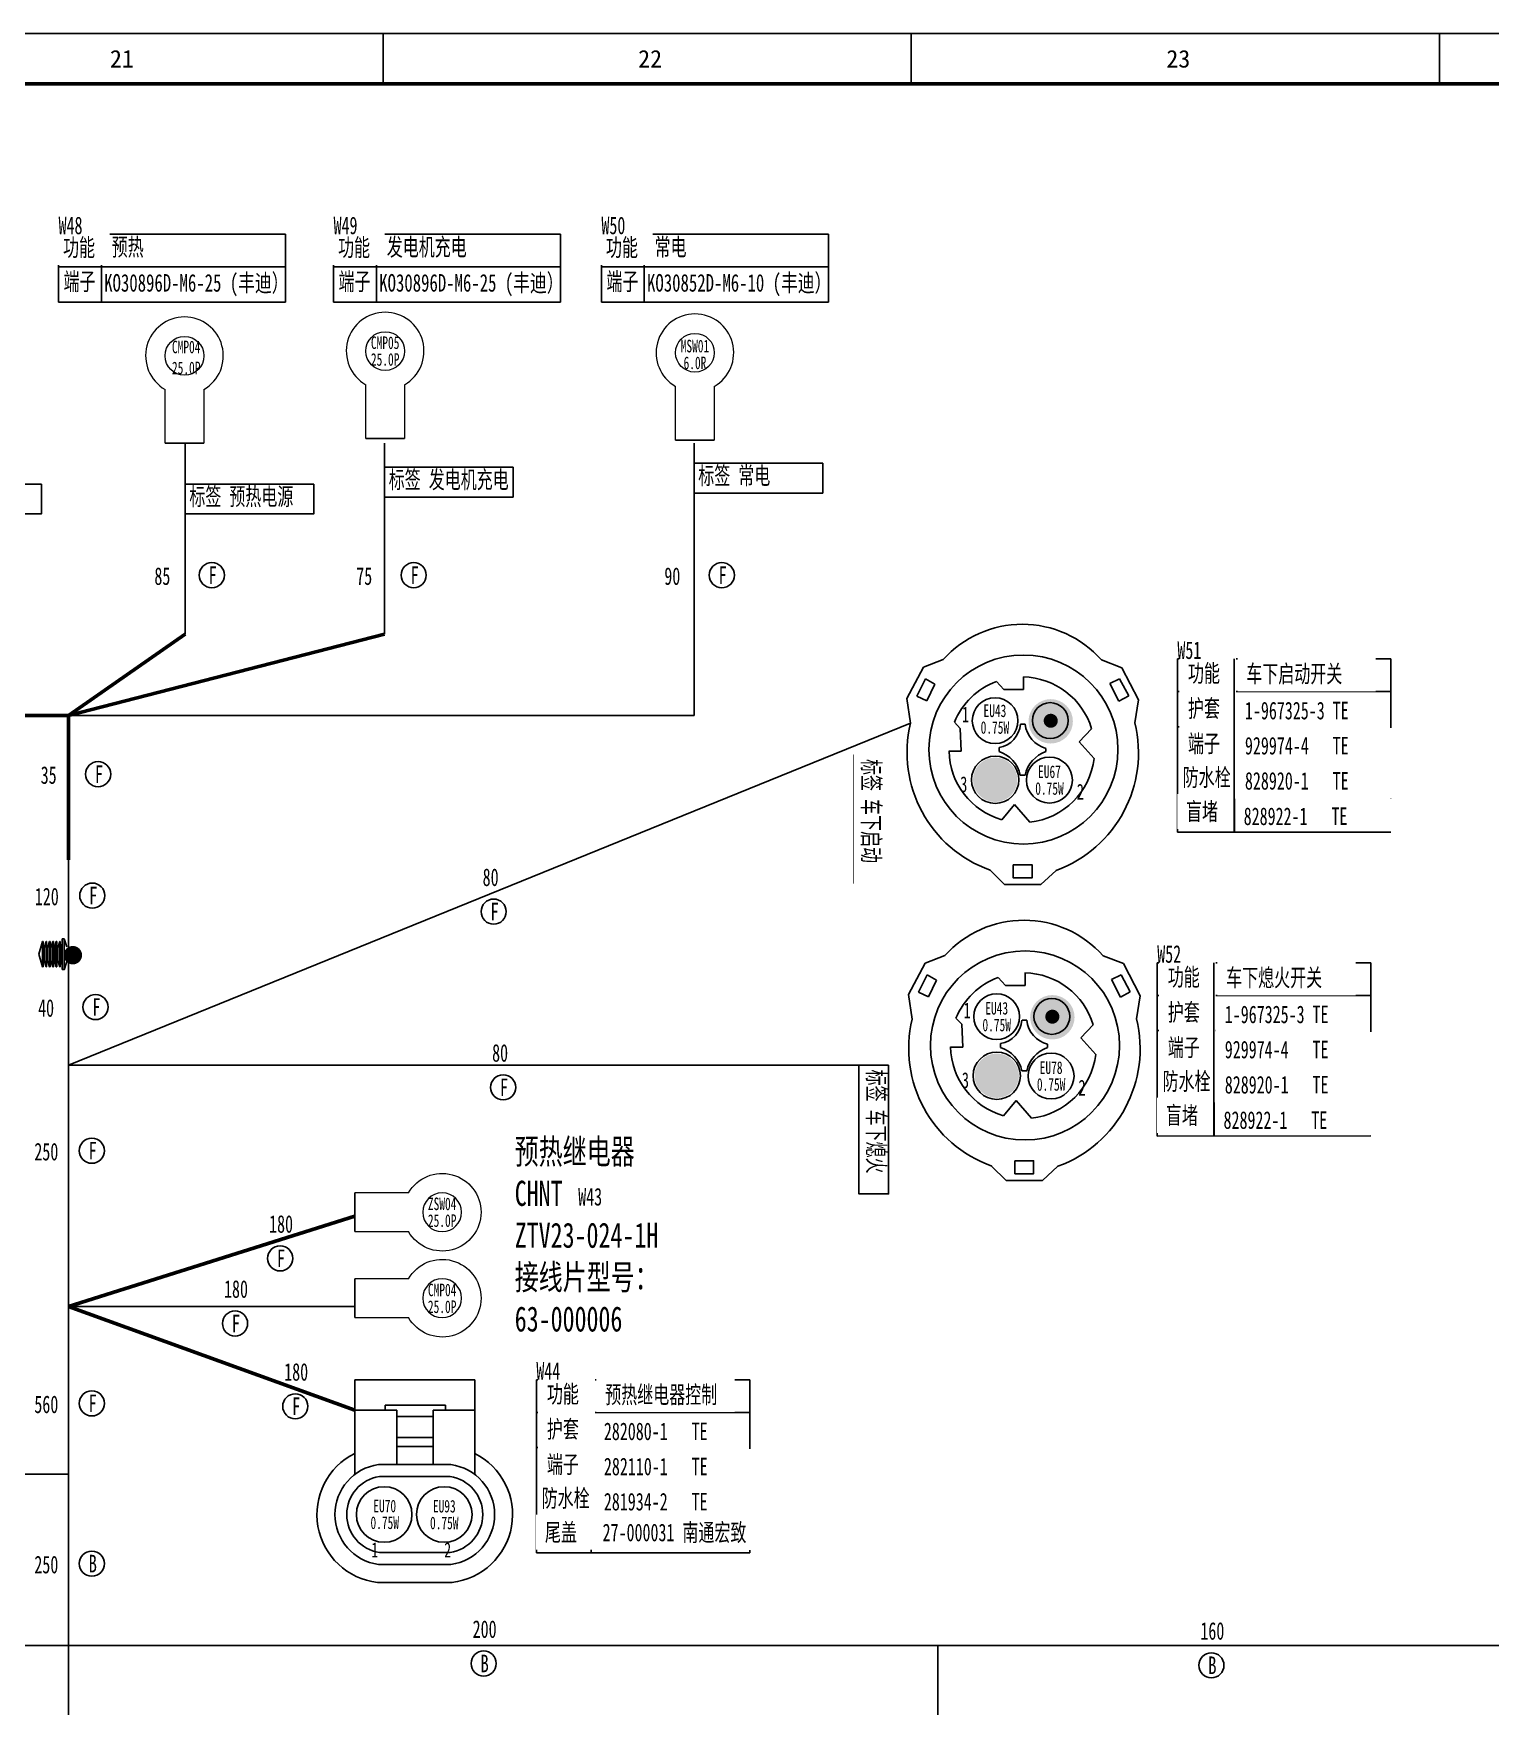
# Model space of a CAD drawing. Header units: millimetres. Extents: x 3853 to 7217, y 3585 to 4426.
# Drawn here: x 5991 to 6281, y 4092.9 to 4425.9 of the extents above; entities that cross this region are included whole.
import ezdxf

# ---------------------------------------------------------------- set-up
doc = ezdxf.new("R2010")
doc.units = ezdxf.units.MM
doc.layers.get('0').update_dxf_attribs({"lineweight": 25})
for name, color, linetype, lineweight in [('1轮廓实线层', 7, 'Continuous', 50), ('_0', 7, 'Continuous', 25), ('图框层', 7, 'Continuous', 25)]:
    doc.layers.add(name, color=color, linetype=linetype, lineweight=lineweight)
doc.styles.get("Standard").update_dxf_attribs({"font": ''})
doc.styles.add('标准', font='', dxfattribs={"width": 0.667})
doc.styles.get('Standard').set_extended_font_data('SimSun')
doc.styles.get('标准').set_extended_font_data('SimSun')

# ---------------------------------------------------------------- blocks, each defined once
blk = doc.blocks.new('接线片')
at = {"color": 0, "lineweight": 9}
for p, q in [((804.887, -1460.058), (806.433, -1460.058)), ((804.887, -1462.197), (804.887, -1460.058)), ((806.433, -1460.058), (806.433, -1462.197))]:
    blk.add_line(p, q, dxfattribs=at)
at = {"color": 0}
blk.add_line((804.887, -1460.058), (806.433, -1460.058), dxfattribs=at)
at = {"color": 0, "lineweight": 9}
blk.add_circle((805.66, -1463.536), 0.773, dxfattribs=at)
blk.add_arc((805.66, -1463.536), 1.546, 120, 60, dxfattribs=at)
blk = doc.blocks.new('ZwmFrameMain_A0X4^_^分区图框^_^landscape')
at = {"color": 3}
for p, q in [((2182.63, 831), (2182.63, 821)), ((2287.75, 831), (2287.75, 821)), ((2392.88, 831), (2392.88, 821))]:
    blk.add_line(p, q, dxfattribs=at)
at = {"lineweight": 50}
blk.add_line((0, 821), (3329, 821), dxfattribs=at)
at = {"layer": '图框层', "color": 1}
blk.add_line((-25, 831), (3339, 831), dxfattribs=at)
at = {"color": 3, "char_height": 3.5, "attachment_point": 1}
for s, insert in [('21', (2128.28, 827.71)), ('22', (2233.4, 827.71)), ('23', (2338.53, 827.71))]:
    blk.add_mtext_dynamic_manual_height_columns(s, width=5.7094, gutter_width=1, heights=[0], dxfattribs=dict(at, insert=insert))

msp = doc.modelspace()

# ---------------------------------------------------------------- hatches: boundary and pattern name
h = msp.add_hatch(color=256)
h.dxf.hatch_style = 1
edge = h.paths.add_edge_path()
edge.add_arc((5998.8, 4242.45), 1.84, 540, 900)
at = {"layer": '_0', "linetype": 'ByBlock', "lineweight": -3}
h = msp.add_hatch(color=0, dxfattribs=at)
h.dxf.hatch_style = 1
edge = h.paths.add_edge_path()
edge.add_arc((6193.42, 4289), 4.42, 0, 360)
h = msp.add_hatch(color=0, dxfattribs=at)
edge = h.paths.add_edge_path()
edge.add_arc((6193.43, 4289.11), 1.4, -45, 315, ccw=False)
h = msp.add_hatch(color=0, dxfattribs=at)
h.dxf.hatch_style = 1
edge = h.paths.add_edge_path()
edge.add_arc((6182.37, 4277.36), 4.42, 0, 360)
h = msp.add_hatch(color=0, dxfattribs=at)
h.dxf.hatch_style = 1
edge = h.paths.add_edge_path()
edge.add_arc((6193.75, 4230.09), 4.42, 0, 360)
h = msp.add_hatch(color=0, dxfattribs=at)
edge = h.paths.add_edge_path()
edge.add_arc((6193.75, 4230.2), 1.4, -45, 315, ccw=False)
h = msp.add_hatch(color=0, dxfattribs=at)
h.dxf.hatch_style = 1
edge = h.paths.add_edge_path()
edge.add_arc((6182.69, 4218.45), 4.42, 0, 360)

# ---------------------------------------------------------------- linework, layer by layer
for p, q in [((5992.02, 4242.64), (5992.78, 4245.18)), ((5992.78, 4245.18), (5992.78, 4243.86)), ((5992.78, 4245.18), (5992.9, 4245.18)), ((5992.78, 4243.86), (5992.78, 4240.11)), ((5992.9, 4245.18), (5992.9, 4240.11)), ((5992.9, 4243.89), (5993.08, 4243.89)), ((5993.08, 4243.89), (5993.46, 4245.18)), ((5993.08, 4243.89), (5993.08, 4241.4)), ((5993.46, 4245.18), (5993.46, 4243.86)), ((5993.46, 4245.18), (5993.58, 4245.18)), ((5993.46, 4243.86), (5993.46, 4240.11)), ((5993.58, 4245.18), (5993.58, 4240.11)), ((5993.58, 4243.89), (5993.76, 4243.89)), ((5993.76, 4243.89), (5994.14, 4245.18)), ((5993.76, 4243.89), (5993.76, 4241.4)), ((5994.14, 4245.18), (5994.14, 4243.86)), ((5994.14, 4245.18), (5994.26, 4245.18)), ((5994.14, 4243.86), (5994.14, 4240.11)), ((5994.26, 4245.18), (5994.26, 4240.11)), ((5994.26, 4243.89), (5994.44, 4243.89)), ((5994.44, 4243.89), (5994.82, 4245.18)), ((5994.44, 4243.89), (5994.44, 4241.4)), ((5994.82, 4245.18), (5994.82, 4243.86)), ((5994.82, 4245.18), (5994.94, 4245.18)), ((5994.82, 4243.86), (5994.82, 4240.11)), ((5994.94, 4245.18), (5994.94, 4240.11)), ((5994.94, 4243.89), (5995.12, 4243.89)), ((5995.12, 4243.89), (5995.5, 4245.18)), ((5995.12, 4243.89), (5995.12, 4241.4)), ((5995.5, 4245.18), (5995.5, 4243.86)), ((5995.5, 4245.18), (5995.62, 4245.18)), ((5995.5, 4243.86), (5995.5, 4240.11)), ((5995.62, 4245.18), (5995.62, 4240.11)), ((5995.62, 4243.89), (5995.8, 4243.89)), ((5995.8, 4243.89), (5996.18, 4245.18)), ((5995.8, 4243.89), (5995.8, 4241.4)), ((5996.18, 4245.18), (5996.18, 4243.86)), ((5996.18, 4245.18), (5996.28, 4245.18)), ((5996.18, 4243.86), (5996.18, 4240.11)), ((5996.28, 4245.18), (5996.28, 4240.11)), ((5996.28, 4243.89), (5996.4, 4243.89)), ((5996.4, 4243.89), (5996.65, 4244.73)), ((5996.4, 4243.89), (5996.4, 4241.4)), ((5997.05, 4245.72), (5996.65, 4245.72)), ((5996.65, 4239.57), (5996.65, 4245.72)), ((5997.05, 4239.57), (5997.05, 4245.72)), ((5992.02, 4242.64), (5992.78, 4240.11)), ((5992.78, 4240.11), (5992.9, 4240.11)), ((5992.9, 4241.4), (5993.08, 4241.4)), ((5993.08, 4241.4), (5993.46, 4240.11)), ((5993.46, 4240.11), (5993.58, 4240.11)), ((5993.58, 4241.4), (5993.76, 4241.4)), ((5993.76, 4241.4), (5994.14, 4240.11)), ((5994.14, 4240.11), (5994.26, 4240.11)), ((5994.26, 4241.4), (5994.44, 4241.4)), ((5994.44, 4241.4), (5994.82, 4240.11)), ((5994.82, 4240.11), (5994.94, 4240.11)), ((5994.94, 4241.4), (5995.12, 4241.4)), ((5995.12, 4241.4), (5995.5, 4240.11)), ((5995.5, 4240.11), (5995.62, 4240.11)), ((5995.62, 4241.4), (5995.8, 4241.4)), ((5995.8, 4241.4), (5996.18, 4240.11)), ((5996.18, 4240.11), (5996.28, 4240.11)), ((5996.28, 4241.4), (5996.4, 4241.4)), ((5996.4, 4241.4), (5996.65, 4240.56)), ((5997.05, 4239.57), (5996.65, 4239.57))]:
    msp.add_line(p, q)
for start, end in [(11.537, 25.1507), (334.8493, 348.463)]:
    msp.add_arc((5990.51, 4242.64), 7.23, start, end)
at = {"layer": '1轮廓实线层'}
for p, q in [((5997.91, 4290.14), (6021.13, 4306.34)), ((5997.91, 4290.14), (6060.82, 4306.34)), ((5997.91, 4290.14), (5851, 4290.14)), ((5997.91, 4261.44), (5997.91, 4290.14)), ((5997.91, 4172.55), (6054.92, 4190.53)), ((5997.91, 4172.55), (6054.92, 4151.89))]:
    msp.add_line(p, q, dxfattribs=at)
at = {"layer": '_0', "color": 0, "linetype": 'ByBlock', "lineweight": -3}
for p, q in [((5995.96, 4385.97), (5995.96, 4372.47)), ((6041.15, 4385.97), (5995.96, 4385.97)), ((6004.48, 4385.97), (6004.49, 4372.47)), ((6041.15, 4372.47), (6041.15, 4385.97)), ((6050.69, 4385.97), (6050.69, 4372.47)), ((6095.88, 4385.97), (6050.69, 4385.97)), ((6059.22, 4385.97), (6059.22, 4372.47)), ((6095.88, 4372.47), (6095.88, 4385.97)), ((6104, 4385.97), (6104, 4372.47)), ((6149.19, 4385.97), (6104, 4385.97)), ((6112.53, 4385.97), (6112.53, 4372.47)), ((6149.19, 4372.47), (6149.19, 4385.97)), ((5995.96, 4379.47), (6041.15, 4379.47)), ((6050.69, 4379.47), (6095.88, 4379.47)), ((6104, 4379.47), (6149.19, 4379.47)), ((5995.96, 4372.47), (6041.15, 4372.47)), ((6050.69, 4372.47), (6095.88, 4372.47)), ((6104, 4372.47), (6149.19, 4372.47)), ((6168.12, 4299.77), (6164.8, 4293.56)), ((6168.12, 4299.77), (6172.03, 4301.29)), ((6203.53, 4301.25), (6207.59, 4299.68)), ((6207.59, 4299.68), (6210.9, 4293.29)), ((6261.15, 4301.42), (6218.63, 4301.42)), ((6166.81, 4294), (6168.53, 4297.48)), ((6168.53, 4297.48), (6170.37, 4296.38)), ((6170.37, 4296.38), (6168.75, 4293.07)), ((6182.64, 4296.94), (6184.08, 4295.33)), ((6187.98, 4295.33), (6187.98, 4297.84)), ((6205.17, 4296.5), (6207.1, 4297.47)), ((6206.97, 4292.99), (6205.17, 4296.5)), ((6207.1, 4297.47), (6208.94, 4294.09)), ((6164.8, 4293.56), (6165.53, 4288.62)), ((6168.75, 4293.07), (6166.81, 4294)), ((6184.08, 4295.33), (6187.98, 4295.33)), ((6208.94, 4294.09), (6206.97, 4292.99)), ((6210.9, 4293.29), (6210.17, 4288.7)), ((6174.25, 4288.82), (6175.42, 4287.6)), ((6175.42, 4287.6), (6175.6, 4283.08)), ((6187.39, 4288.42), (6188.32, 4288.42)), ((6201.57, 4287.51), (6199.09, 4284.91)), ((6218.62, 4287.92), (6261.15, 4287.92)), ((6175.6, 4283.08), (6173.18, 4283.08)), ((6183.14, 4283.79), (6183.14, 4282.97)), ((6192.47, 4283.62), (6192.47, 4282.97)), ((6199.09, 4284.91), (6202.08, 4281.62)), ((6218.63, 4280.92), (6261.15, 4280.92)), ((6218.63, 4280.92), (6261.15, 4280.92)), ((6187.37, 4278.31), (6188.32, 4278.31)), ((6218.63, 4273.92), (6261.15, 4273.93)), ((6183.7, 4269.39), (6186.22, 4272.43)), ((6186.22, 4272.43), (6189.27, 4268.92)), ((6218.63, 4266.93), (6261.15, 4266.95)), ((5997.91, 4261.44), (5997.91, 4105.01)), ((6184.24, 4256.52), (6181.35, 4259.38)), ((6191.46, 4256.52), (6184.24, 4256.52)), ((6194.53, 4259.34), (6191.46, 4256.52)), ((6168.45, 4240.86), (6165.13, 4234.65)), ((6168.45, 4240.86), (6172.35, 4242.38)), ((6203.86, 4242.34), (6207.91, 4240.77)), ((6207.91, 4240.77), (6211.22, 4234.38)), ((6257.14, 4240.94), (6214.62, 4240.94)), ((6167.13, 4235.09), (6168.85, 4238.57)), ((6168.85, 4238.57), (6170.69, 4237.47)), ((6170.69, 4237.47), (6169.07, 4234.16)), ((6182.97, 4238.03), (6184.4, 4236.42)), ((6184.4, 4236.42), (6188.31, 4236.42)), ((6188.31, 4236.42), (6188.31, 4238.93)), ((6205.5, 4237.59), (6207.43, 4238.56)), ((6207.29, 4234.08), (6205.5, 4237.59)), ((6207.43, 4238.56), (6209.26, 4235.18)), ((6165.13, 4234.65), (6165.86, 4229.71)), ((6169.07, 4234.16), (6167.13, 4235.09)), ((6209.26, 4235.18), (6207.29, 4234.08)), ((6211.22, 4234.38), (6210.5, 4229.79)), ((6174.57, 4229.91), (6175.75, 4228.69)), ((6175.75, 4228.69), (6175.93, 4224.17)), ((6187.71, 4229.51), (6188.65, 4229.51)), ((6201.89, 4228.6), (6199.42, 4226)), ((6214.61, 4227.44), (6257.14, 4227.44)), ((6175.93, 4224.17), (6173.5, 4224.17)), ((6183.46, 4224.88), (6183.46, 4224.06)), ((6192.79, 4224.71), (6192.79, 4224.06)), ((6199.42, 4226), (6202.4, 4222.71)), ((6214.62, 4220.44), (6257.14, 4220.44)), ((6214.62, 4220.44), (6257.14, 4220.44)), ((6187.7, 4219.4), (6188.65, 4219.4)), ((6184.02, 4210.48), (6186.54, 4213.52)), ((6186.54, 4213.52), (6189.6, 4210.01)), ((6214.62, 4213.44), (6257.14, 4213.45)), ((6214.62, 4206.45), (6257.14, 4206.46)), ((6184.56, 4197.61), (6181.67, 4200.47)), ((6194.85, 4200.43), (6191.79, 4197.61)), ((6191.79, 4197.61), (6184.56, 4197.61)), ((6078.79, 4157.94), (6054.92, 4157.94)), ((6054.92, 4157.94), (6054.92, 4139.08)), ((6078.79, 4139.07), (6078.79, 4157.94)), ((6133.56, 4157.94), (6091.05, 4157.94)), ((6101.95, 4157.94), (6101.96, 4123.45)), ((6054.92, 4151.89), (6063.27, 4151.89)), ((6072.96, 4152.91), (6060.93, 4152.91)), ((6060.93, 4152.91), (6060.93, 4151.89)), ((6063.27, 4151.89), (6063.27, 4141.04)), ((6070.51, 4150.63), (6063.27, 4150.63)), ((6063.27, 4150.63), (6063.27, 4146.46)), ((6070.51, 4141.04), (6070.51, 4151.89)), ((6070.51, 4151.89), (6078.79, 4151.89)), ((6072.96, 4151.89), (6072.96, 4152.91)), ((6063.27, 4146.46), (6070.51, 4146.46)), ((6070.51, 4144.62), (6063.27, 4144.62)), ((6070.51, 4144.62), (6063.27, 4144.62)), ((6091.03, 4144.44), (6133.56, 4144.44)), ((6074.05, 4141.04), (6059.66, 4141.04)), ((6063.27, 4141.04), (6070.51, 4141.04)), ((6073.88, 4138.69), (6059.83, 4138.69)), ((6091.04, 4137.44), (6133.56, 4137.44)), ((6091.05, 4137.44), (6133.56, 4137.44)), ((6091.05, 4130.44), (6133.56, 4130.45)), ((6073.88, 4123.53), (6059.83, 4123.53)), ((6091.05, 4123.45), (6133.56, 4123.46)), ((6074.05, 4121.18), (6059.66, 4121.18)), ((6074.27, 4117.59), (6059.44, 4117.59)), ((6074.27, 4117.59), (6059.44, 4117.59)), ((4904.13, 4105.01), (7107.1, 4105.01)), ((5997.91, 4105.01), (5997.91, 4069.3)), ((6170.97, 4105.01), (6170.97, 3809.56))]:
    msp.add_line(p, q, dxfattribs=at)
at = {"layer": '_0', "color": 0}
for p, q in [((6218.63, 4294.92), (6261.15, 4294.91)), ((6214.62, 4234.44), (6257.14, 4234.43)), ((6091.05, 4151.44), (6133.56, 4151.43))]:
    msp.add_line(p, q, dxfattribs=at)
at = {"layer": '_0', "color": 1, "lineweight": -3}
msp.add_line((5997.91, 4290.14), (6122.43, 4290.14), dxfattribs=at)
at = {"layer": '_0', "lineweight": -3}
for p, q in [((6054.92, 4172.55), (5997.91, 4172.55)), ((5972.16, 4139.17), (5997.91, 4139.17))]:
    msp.add_line(p, q, dxfattribs=at)
at = {"layer": '_0', "color": 0, "lineweight": -3}
msp.add_lwpolyline([(6160.16, 4282.34), (6160.16, 4256.73), (6154.24, 4256.73), (6154.24, 4282.34)], close=True, dxfattribs=at)
at = {"layer": '_0', "color": 0, "linetype": 'ByBlock', "lineweight": -3}
for points in [[(6185.97, 4260.45), (6189.7, 4260.45), (6189.7, 4257.84), (6185.97, 4257.84)], [(6186.29, 4201.54), (6190.02, 4201.54), (6190.02, 4198.93), (6186.29, 4198.93)]]:
    msp.add_lwpolyline(points, close=True, dxfattribs=at)
for centre, radius in [((6026.46, 4318.1), 2.5), ((6066.64, 4318.1), 2.5), ((6127.96, 4318.1), 2.5), ((6187.99, 4283.39), 18.81), ((6182.35, 4289.13), 4.55), ((6193.33, 4289.16), 3.56), ((6003.83, 4278.49), 2.5), ((6182.37, 4277.36), 4.71), ((6193.18, 4277.31), 4.57), ((6002.67, 4254.31), 2.5), ((6082.56, 4251.12), 2.5), ((6188.31, 4224.48), 18.81), ((6003.32, 4232.12), 2.5), ((6182.67, 4230.22), 4.55), ((6193.65, 4230.25), 3.56), ((6182.69, 4218.45), 4.71), ((6193.5, 4218.4), 4.57), ((6084.45, 4216.14), 2.5), ((6040.06, 4182.09), 2.5), ((6031.09, 4169.14), 2.5), ((6043.07, 4152.65), 2.5), ((6060.77, 4131.11), 5.53), ((6072.72, 4131.11), 5.53), ((6002.58, 4121.33), 2.5)]:
    msp.add_circle(centre, radius, dxfattribs=at)
at = {"layer": '_0', "color": 3, "linetype": 'ByBlock', "lineweight": -3}
for centre in [(6002.58, 4203.53), (6002.58, 4153.23), (6080.57, 4101.45), (6225.41, 4101.09)]:
    msp.add_circle(centre, 2.5, dxfattribs=at)
at = {"layer": '_0', "color": 0, "linetype": 'ByBlock', "lineweight": -3}
for centre, radius, start, end in [((6187.76, 4287.2), 21.12, 41.6932, 138.1546), ((6187.68, 4283.34), 14.5, 110.3186, 157.8148), ((6187.68, 4283.34), 14.5, 16.7278, 88.7913), ((6189.66, 4282.78), 24.83, 166.3751, 250.431), ((6182.35, 4288.78), 5.05, 278.996, 355.9027), ((6193.97, 4289.11), 5.69, 186.9534, 254.7531), ((6185.98, 4282.74), 24.91, 290.0545, 13.8467), ((6187.68, 4283.34), 14.5, 181.0114, 254.0798), ((6181.21, 4276.96), 6.31, 12.3742, 72.164), ((6194.64, 4276.87), 6.48, 109.5559, 167.1338), ((6187.68, 4283.34), 14.5, 276.3108, 353.1744), ((6188.09, 4228.29), 21.12, 41.6932, 138.1546), ((6188, 4224.43), 14.5, 110.3186, 157.8148), ((6188, 4224.43), 14.5, 16.7278, 88.7913), ((6189.99, 4223.87), 24.83, 166.3751, 250.431), ((6186.31, 4223.83), 24.91, 290.0545, 13.8467), ((6182.67, 4229.87), 5.05, 278.996, 355.9027), ((6194.29, 4230.2), 5.69, 186.9534, 254.7531), ((6188, 4224.43), 14.5, 181.0114, 254.0798), ((6181.53, 4218.05), 6.31, 12.3742, 72.164), ((6194.96, 4217.96), 6.48, 109.5559, 167.1338), ((6188, 4224.43), 14.5, 276.3108, 353.1744), ((6060.98, 4131.11), 13.6, 116.4828, 263.4859), ((6060.98, 4131.11), 13.6, 116.4828, 263.4859), ((6072.72, 4131.11), 13.6, 276.5141, 63.4987), ((6072.72, 4131.11), 13.6, 276.5141, 63.4987), ((6060.98, 4131.11), 10.02, 97.5927, 262.4073), ((6072.72, 4131.11), 10.02, 277.5927, 82.4073), ((6060.98, 4131.11), 7.67, 98.6806, 261.3194), ((6072.72, 4131.11), 7.67, 278.6806, 81.3194)]:
    msp.add_arc(centre, radius, start, end, dxfattribs=at)

# ---------------------------------------------------------------- block references
at = {"layer": '_0', "color": 0, "linetype": 'ByBlock', "lineweight": -3, "xscale": 5, "yscale": 5, "zscale": 5, "rotation": 180}
for p in [(10089.26, -2954.98), (10150.91, -2955.31), (10049.32, -2955.92)]:
    msp.add_blockref('接线片', p, dxfattribs=at)
at = {"layer": '图框层', "color": 7, "xscale": -5, "yscale": 5, "zscale": 5, "rotation": 89.99999999999994}
for p in [(-1245.37, 8219.58), (-1245.37, 8202.47)]:
    msp.add_blockref('接线片', p, dxfattribs=at)

# ---------------------------------------------------------------- texts
at = {"char_height": 2.5, "attachment_point": 1, "style": '标准'}
for s, insert, width in [('\\pxqc;{\\fFangSong_GB2312|b0|i0|c134|p2;CMP04\\P25.0P}', (6019.87, 4364.77), 2.9838), ('\\pxsm0.8,qc;{\\fFangSong_GB2312|b0|i0|c134|p2;ZSW04\\P25.0P}', (6069.74, 4194.2), 5.1289), ('\\pxsm0.8,qc;{\\fFangSong_GB2312|b0|i0|c134|p2;CMP04\\P25.0P}', (6069.74, 4177.06), 5.1289)]:
    msp.add_mtext(s, dxfattribs=dict(at, insert=insert, width=width))
at = {"layer": '_0', "color": 0, "linetype": 'ByBlock', "lineweight": -3, "style": '标准', "width": 0.667}
for s, p in [('1', (6175.76, 4288.8)), ('3', (6175.41, 4274.91)), ('2', (6198.62, 4273.42)), ('1', (6176.09, 4229.89)), ('3', (6175.73, 4216)), ('2', (6198.95, 4214.51))]:
    msp.add_text(s, height=3.14, dxfattribs=at).set_placement(p)
at = {"layer": '_0', "color": 0, "linetype": 'ByBlock', "lineweight": -3, "attachment_point": 1, "style": '标准'}
for s, insert, char_height, width in [('{\\fFangSong_GB2312|b0|i0|c134|p2;预热}', (6006.54, 4385.18), 3.5, 7.105427357601002e-15), ('{\\fFangSong_GB2312|b0|i0|c134|p2;发电机充电}', (6061.28, 4385.18), 3.5, 7.105427357601002e-15), ('{\\fFangSong_GB2312|b0|i0|c134|p2;常电}', (6114.58, 4385.18), 3.5, 7.105427357601002e-15), ('85', (6015.03, 4319.66), 3.5, 15.1586), ('90', (6116.52, 4319.66), 3.5, 15.1586), ('75', (6055.21, 4319.66), 3.5, 15.1586), ('35', (5992.4, 4280.06), 3.5, 15.1586), ('120', (5991.24, 4255.88), 3.5, 15.1586), ('{\\W0.7;F}', (6081.91, 4252.88), 3.5, 2.4249), ('40', (5991.89, 4233.69), 3.5, 15.1586), ('{\\W0.7;F}', (6083.8, 4217.9), 3.5, 2.4249), ('{\\W0.7;F}', (6039.41, 4183.85), 3.5, 2.4249), ('{\\W0.7;F}', (6030.44, 4170.9), 3.5, 2.4249), ('{\\W0.7;F}', (6042.42, 4154.41), 3.5, 2.4249), ('1', (6058.2, 4125.57), 3, 0.0275), ('2', (6072.72, 4125.57), 3, 4.85722573273506e-17), ('250', (5991.14, 4122.9), 3.5, 15.1586)]:
    msp.add_mtext(s, dxfattribs=dict(at, insert=insert, char_height=char_height, width=width))
at = {"layer": '_0', "color": 0, "char_height": 2.5, "attachment_point": 1, "style": '标准'}
for s, insert, width in [('\\pxsm0.8,qc,t0.3872;{\\fFangSong_GB2312|b0|i0|c134|p2;CMP05\\P25.0P}', (6057.95, 4365.62), 6.0174), ('\\pxsm0.8,qc,t0.3872;{\\fFangSong_GB2312|b0|i0|c134|p2;MSW01\\P6.0R}', (6119.61, 4364.95), 6.0174), ('\\pxsm0.8,qc,t0.32;{\\fFangSong_GB2312|b0|i0|c134|p2;EU43\\P0.75W}', (6179.83, 4292.36), 4.9731), ('\\pxsm0.8,qc,t0.32;{\\fFangSong_GB2312|b0|i0|c134|p2;EU67\\P0.75W}', (6190.69, 4280.22), 4.9731), ('\\pxsm0.8,qc,t0.32;{\\fFangSong_GB2312|b0|i0|c134|p2;EU43\\P0.75W}', (6180.19, 4233.14), 4.9731), ('\\pxsm0.8,qc,t0.32;{\\fFangSong_GB2312|b0|i0|c134|p2;EU78\\P0.75W}', (6191.02, 4221.31), 4.9731), ('\\pxsm0.8,qc,t0.32;{\\fFangSong_GB2312|b0|i0|c134|p2;EU70\\P0.75W}', (6058.39, 4134.06), 4.9731), ('\\pxsm0.8,qc,t0.32;{\\fFangSong_GB2312|b0|i0|c134|p2;EU93\\P0.75W}', (6070.24, 4134.02), 4.9731)]:
    msp.add_mtext(s, dxfattribs=dict(at, insert=insert, width=width))
at = {"layer": '_0', "color": 0, "char_height": 3.5, "width": 24.7602, "attachment_point": 1, "style": '标准', "bg_fill": 2}
for s, insert in [('{\\fFangSong_GB2312|b0|i0|c134|p2;标签 \\fFangSong_GB2312|b0|i0|c134|p2;发电机充电}', (6061.67, 4338.88)), ('{\\fFangSong_GB2312|b0|i0|c134|p2;标签 常电}', (6123.28, 4339.68)), ('{\\fFangSong_GB2312|b0|i0|c134|p2;标签 驻车空调}', (5967.8, 4335.51)), ('{\\fFangSong_GB2312|b0|i0|c134|p2;标签 预热电源}', (6021.99, 4335.51))]:
    msp.add_mtext(s, dxfattribs=dict(at, insert=insert))
at = {"layer": '_0', "color": 0, "linetype": 'ByBlock', "lineweight": -3, "char_height": 3.5, "attachment_point": 1, "style": '标准'}
for s, insert in [('{\\W0.7;F}', (6025.81, 4319.86)), ('{\\W0.7;F}', (6066, 4319.86)), ('{\\W0.7;F}', (6127.31, 4319.86)), ('{\\W0.7;F}', (6003.18, 4280.25)), ('80', (6080.36, 4259.72)), ('{\\W0.7;F}', (6002.03, 4256.07)), ('{\\W0.7;F}', (6002.67, 4233.88)), ('80', (6082.25, 4224.75)), ('180', (6037.86, 4190.7)), ('180', (6028.89, 4177.75)), ('180', (6040.87, 4161.25)), ('{\\W0.7;B}', (6001.93, 4123.09))]:
    msp.add_mtext(s, dxfattribs=dict(at, insert=insert))
at = {"layer": '_0', "color": 0, "insert": (6160.48, 4219.68), "char_height": 3.5, "width": 24.7602, "attachment_point": 1, "rotation": 270, "style": '标准', "bg_fill": 2}
msp.add_mtext('{\\fFangSong_GB2312|b0|i0|c134|p2;标签 车下熄火 }', dxfattribs=at)
at = {"layer": '_0', "color": 3, "linetype": 'ByBlock', "lineweight": -3, "char_height": 3.5, "attachment_point": 1, "style": '标准'}
for s, insert, width in [('250', (5991.14, 4205.1), 15.1586), ('560', (5991.14, 4154.8), 15.1586), ('{\\W0.7;B}', (6079.92, 4103.21), 2.4249), ('{\\W0.7;B}', (6224.76, 4102.85), 2.4249)]:
    msp.add_mtext(s, dxfattribs=dict(at, insert=insert, width=width))
for s, insert in [('{\\W0.7;F}', (6001.93, 4205.29)), ('{\\W0.7;F}', (6001.93, 4154.99)), ('200', (6078.37, 4110.05)), ('160', (6223.21, 4109.69))]:
    msp.add_mtext(s, dxfattribs=dict(at, insert=insert))

# ---------------------------------------------------------------- next in the draw order: linework, layer by layer
at = {"layer": '_0', "lineweight": -3}
for p, q in [((6021.13, 4344.38), (6021.13, 4306.34)), ((6060.82, 4344.38), (6060.82, 4306.34)), ((6122.43, 4344.38), (6122.43, 4290.14)), ((6161.17, 4220.54), (5997.91, 4220.54))]:
    msp.add_line(p, q, dxfattribs=at)
at = {"layer": '_0', "color": 0, "lineweight": -3}
for points in [[(6060.82, 4339.58), (6086.43, 4339.58), (6086.43, 4333.65), (6060.82, 4333.65)], [(6122.43, 4340.38), (6148.04, 4340.38), (6148.04, 4334.45), (6122.43, 4334.45)], [(5966.95, 4336.21), (5992.56, 4336.21), (5992.56, 4330.28), (5966.95, 4330.28)], [(6021.13, 4336.21), (6046.75, 4336.21), (6046.75, 4330.28), (6021.13, 4330.28)], [(6161.17, 4220.54), (6161.17, 4194.92), (6155.25, 4194.92), (6155.25, 4220.54)]]:
    msp.add_lwpolyline(points, close=True, dxfattribs=at)

# ---------------------------------------------------------------- next in the draw order: texts
at = {"layer": '_0', "color": 0, "linetype": 'ByBlock', "lineweight": -3, "char_height": 3.5, "width": 7.5365, "attachment_point": 1, "style": '标准', "bg_fill": 2}
for insert in [(5996.85, 4385.09), (6051.59, 4385.09), (6104.9, 4385.09)]:
    msp.add_mtext('{\\fFangSong_GB2312|b0|i0|c134|p2;功能}', dxfattribs=dict(at, insert=insert))
at = {"layer": '_0', "color": 0, "char_height": 3.5, "width": 24.0033, "attachment_point": 1, "style": '标准', "bg_fill": 2}
for s, insert in [('{\\fFangSong_GB2312|b0|i0|c134|p2;车下启动开关}', (6232.35, 4300.22)), ('{\\fFangSong_GB2312|b0|i0|c134|p2;车下熄火开关}', (6228.34, 4239.74)), ('{\\fFangSong_GB2312|b0|i0|c134|p2;预热继电器控制}', (6104.76, 4156.74))]:
    msp.add_mtext(s, dxfattribs=dict(at, insert=insert))
at = {"layer": '_0', "color": 0, "insert": (6159.47, 4281.49), "char_height": 3.5, "width": 24.7602, "attachment_point": 1, "rotation": 270, "style": '标准', "bg_fill": 2}
msp.add_mtext('{\\fFangSong_GB2312|b0|i0|c134|p2;标签 车下启动 }', dxfattribs=at)

# ---------------------------------------------------------------- next in the draw order: linework, layer by layer
at = {"layer": '_0', "lineweight": -3}
msp.add_line((5997.91, 4220.54), (6165.53, 4288.62), dxfattribs=at)

# ---------------------------------------------------------------- next in the draw order: texts
at = {"layer": '_0', "color": 0, "linetype": 'ByBlock', "lineweight": -3, "char_height": 3.5, "attachment_point": 1, "style": '标准'}
for s, insert, width in [('W48', (5995.96, 4389.47), 15.1586), ('W49', (6050.69, 4389.47), 15.1586), ('W50', (6104, 4389.47), 15.1586), ('{\\fFangSong_GB2312|b0|i0|c134|p2;端子}', (5996.95, 4378.32), 7.5365), ('{\\fFangSong_GB2312|b0|i0|c134|p2;\\W0.7;KO30896D-M6-25 (丰迪）}', (6005.04, 4378.04), 38.5753), ('{\\fFangSong_GB2312|b0|i0|c134|p2;端子}', (6051.68, 4378.32), 7.5365), ('{\\fFangSong_GB2312|b0|i0|c134|p2;\\W0.7;KO30896D-M6-25 (丰迪）}', (6059.78, 4378.04), 38.5753), ('{\\fFangSong_GB2312|b0|i0|c134|p2;端子}', (6104.99, 4378.32), 7.5365), ('{\\fFangSong_GB2312|b0|i0|c134|p2;\\W0.7;KO30852D-M6-10 (丰迪）}', (6113.08, 4378.04), 38.5753)]:
    msp.add_mtext(s, dxfattribs=dict(at, insert=insert, width=width))
at = {"layer": '_0', "color": 0, "char_height": 3.5, "attachment_point": 1, "style": '标准', "bg_fill": 2}
for s, insert, width in [('{\\fFangSong_GB2312|b0|i0|c134|p2;1-967325-3 TE}', (6232.08, 4292.9), 29.0707), ('{\\fFangSong_GB2312|b0|i0|c134|p2;1-967325-3 TE}', (6228.07, 4232.42), 29.0707), ('{\\fFangSong_GB2312|b0|i0|c134|p2;282080-1   TE}', (6104.49, 4149.42), 35.8921)]:
    msp.add_mtext(s, dxfattribs=dict(at, insert=insert, width=width))

# ---------------------------------------------------------------- next in the draw order: linework, layer by layer
at = {"layer": '_0', "lineweight": -3}
for p, q in [((6261.15, 4301.42), (6261.15, 4266.94)), ((6257.14, 4240.94), (6257.14, 4206.46)), ((6133.56, 4157.94), (6133.56, 4123.46))]:
    msp.add_line(p, q, dxfattribs=at)

# ---------------------------------------------------------------- next in the draw order: texts
at = {"layer": '_0', "color": 0, "char_height": 3.5, "width": 7.8037, "attachment_point": 1, "style": '标准', "bg_fill": 2}
for insert in [(6220.74, 4300.34), (6216.72, 4239.85), (6093.15, 4156.85)]:
    msp.add_mtext('{\\fFangSong_GB2312|b0|i0|c134|p2;功能}', dxfattribs=dict(at, insert=insert))

# ---------------------------------------------------------------- next in the draw order: texts
at = {"layer": '_0', "color": 0, "linetype": 'ByBlock', "lineweight": -3, "char_height": 3.5, "width": 15.1586, "attachment_point": 1, "style": '标准'}
for s, insert in [('W51', (6218.63, 4304.92)), ('W52', (6214.62, 4244.44)), ('W44', (6091.05, 4161.44))]:
    msp.add_mtext(s, dxfattribs=dict(at, insert=insert))
at = {"layer": '_0', "color": 0, "char_height": 3.5, "width": 7.8037, "attachment_point": 1, "style": '标准', "bg_fill": 2}
for insert in [(6220.74, 4293.34), (6216.73, 4232.85), (6093.15, 4149.86)]:
    msp.add_mtext('{\\fFangSong_GB2312|b0|i0|c134|p2;护套}', dxfattribs=dict(at, insert=insert))

# ---------------------------------------------------------------- next in the draw order: linework, layer by layer
at = {"layer": '_0', "color": 0, "lineweight": -3}
for p, q in [((6218.63, 4301.42), (6218.63, 4294.92)), ((6214.62, 4240.94), (6214.62, 4234.44)), ((6091.05, 4157.94), (6091.05, 4151.44))]:
    msp.add_line(p, q, dxfattribs=at)

# ---------------------------------------------------------------- next in the draw order: texts
at = {"layer": '_0', "color": 0, "char_height": 3.5, "width": 7.8037, "attachment_point": 1, "style": '标准', "bg_fill": 2}
for insert in [(6220.74, 4286.34), (6216.73, 4225.85), (6093.15, 4142.86)]:
    msp.add_mtext('{\\fFangSong_GB2312|b0|i0|c134|p2;端子}', dxfattribs=dict(at, insert=insert))

# ---------------------------------------------------------------- next in the draw order: linework, layer by layer
at = {"layer": '_0', "color": 0, "lineweight": -3}
for p, q in [((6218.63, 4294.92), (6218.63, 4287.92)), ((6214.62, 4234.44), (6214.62, 4227.44)), ((6091.05, 4151.44), (6091.05, 4144.44))]:
    msp.add_line(p, q, dxfattribs=at)

# ---------------------------------------------------------------- next in the draw order: texts
at = {"layer": '_0', "color": 0, "char_height": 3.5, "width": 9.8578, "attachment_point": 1, "style": '标准', "bg_fill": 2}
for insert in [(6219.69, 4279.61), (6215.68, 4219.12), (6092.1, 4136.12)]:
    msp.add_mtext('{\\fFangSong_GB2312|b0|i0|c134|p2;防水栓}', dxfattribs=dict(at, insert=insert))

# ---------------------------------------------------------------- next in the draw order: linework, layer by layer
at = {"layer": '_0', "color": 0, "lineweight": -3}
for p, q in [((6218.63, 4287.92), (6218.63, 4280.92)), ((6218.63, 4280.92), (6218.63, 4273.92)), ((6218.63, 4273.92), (6218.63, 4266.93)), ((6214.62, 4227.44), (6214.62, 4220.44)), ((6214.62, 4220.44), (6214.62, 4213.44)), ((6214.62, 4213.44), (6214.62, 4206.45)), ((6091.05, 4144.44), (6091.05, 4137.44)), ((6091.05, 4137.44), (6091.05, 4130.44)), ((6091.05, 4130.44), (6091.05, 4123.45))]:
    msp.add_line(p, q, dxfattribs=at)

# ---------------------------------------------------------------- next in the draw order: texts
at = {"layer": '_0', "color": 0, "char_height": 3.5, "attachment_point": 1, "style": '标准', "bg_fill": 2}
for s, insert, width in [('{\\fFangSong_GB2312|b0|i0|c134|p2;929974-4   TE}', (6232.08, 4285.9), 29.0687), ('{\\fFangSong_GB2312|b0|i0|c134|p2;929974-4   TE}', (6228.07, 4225.42), 29.0687), ('{\\fFangSong_GB2312|b0|i0|c134|p2;282110-1   TE}', (6104.5, 4142.42), 35.8921)]:
    msp.add_mtext(s, dxfattribs=dict(at, insert=insert, width=width))

# ---------------------------------------------------------------- next in the draw order: texts
at = {"layer": '_0', "color": 0, "char_height": 3.5, "width": 9.8578, "attachment_point": 1, "style": '标准', "bg_fill": 2}
for s, insert in [('{\\fFangSong_GB2312|b0|i0|c134|p2;盲堵}', (6220.35, 4272.81)), ('{\\fFangSong_GB2312|b0|i0|c134|p2;盲堵}', (6216.34, 4212.33)), ('{\\fFangSong_GB2312|b0|i0|c134|p2;尾盖}', (6092.76, 4129.33))]:
    msp.add_mtext(s, dxfattribs=dict(at, insert=insert))

# ---------------------------------------------------------------- next in the draw order: texts
at = {"layer": '_0', "color": 0, "char_height": 3.5, "attachment_point": 1, "style": '标准', "bg_fill": 2}
for s, insert, width in [('{\\fFangSong_GB2312|b0|i0|c134|p2;828920-1   TE}', (6232.08, 4278.91), 29.0707), ('{\\fFangSong_GB2312|b0|i0|c134|p2;828920-1   TE}', (6228.07, 4218.42), 29.0707), ('{\\fFangSong_GB2312|b0|i0|c134|p2;281934-2   TE}', (6104.49, 4135.42), 35.8921)]:
    msp.add_mtext(s, dxfattribs=dict(at, insert=insert, width=width))

# ---------------------------------------------------------------- next in the draw order: texts
for s, insert, width in [('{\\fFangSong_GB2312|b0|i0|c134|p2;828922-1   TE}', (6231.83, 4271.86), 29.3218), ('{\\fFangSong_GB2312|b0|i0|c134|p2;828922-1   TE}', (6227.82, 4211.38), 29.3218), ('{\\fFangSong_GB2312|b0|i0|c134|p2;27-000031 南通宏致}', (6104.24, 4129.29), 35.8921)]:
    msp.add_mtext(s, dxfattribs=dict(at, insert=insert, width=width))

# ---------------------------------------------------------------- next in the draw order: linework, layer by layer
at = {"layer": '_0', "lineweight": -3}
for p, q in [((6229.91, 4266.94), (6229.91, 4301.42)), ((6225.9, 4206.45), (6225.9, 4240.94))]:
    msp.add_line(p, q, dxfattribs=at)
at = {"layer": '_0', "color": 0, "linetype": 'ByBlock', "lineweight": -3}
for p, q in [((6218.63, 4266.93), (6261.15, 4266.94)), ((6214.62, 4206.45), (6257.14, 4206.46))]:
    msp.add_line(p, q, dxfattribs=at)

# ---------------------------------------------------------------- next in the draw order: block references
at = {"layer": '图框层'}
msp.add_blockref('ZwmFrameMain_A0X4^_^分区图框^_^landscape', (3877.91, 3594.93), dxfattribs=at)

# ---------------------------------------------------------------- next in the draw order: texts
at = {"layer": '_0', "color": 0, "insert": (6086.75, 4205.88), "char_height": 5, "width": 35.2205, "attachment_point": 1, "style": '标准', "bg_fill": 2}
msp.add_mtext('{\\fFangSong_GB2312|b0|i0|c134|p2;\\W0.7;\\C7;预热继电器\\PCHNT\\PZTV23-024-1H\\P接线片型号：63-000006}', dxfattribs=at)

# ---------------------------------------------------------------- next in the draw order: texts
at = {"layer": '_0', "color": 0, "linetype": 'ByBlock', "lineweight": -3, "insert": (6099.38, 4196.12), "char_height": 3.5, "width": 15.1586, "attachment_point": 1, "style": '标准'}
msp.add_mtext('W43', dxfattribs=at)

doc.saveas('drawing.dxf')
